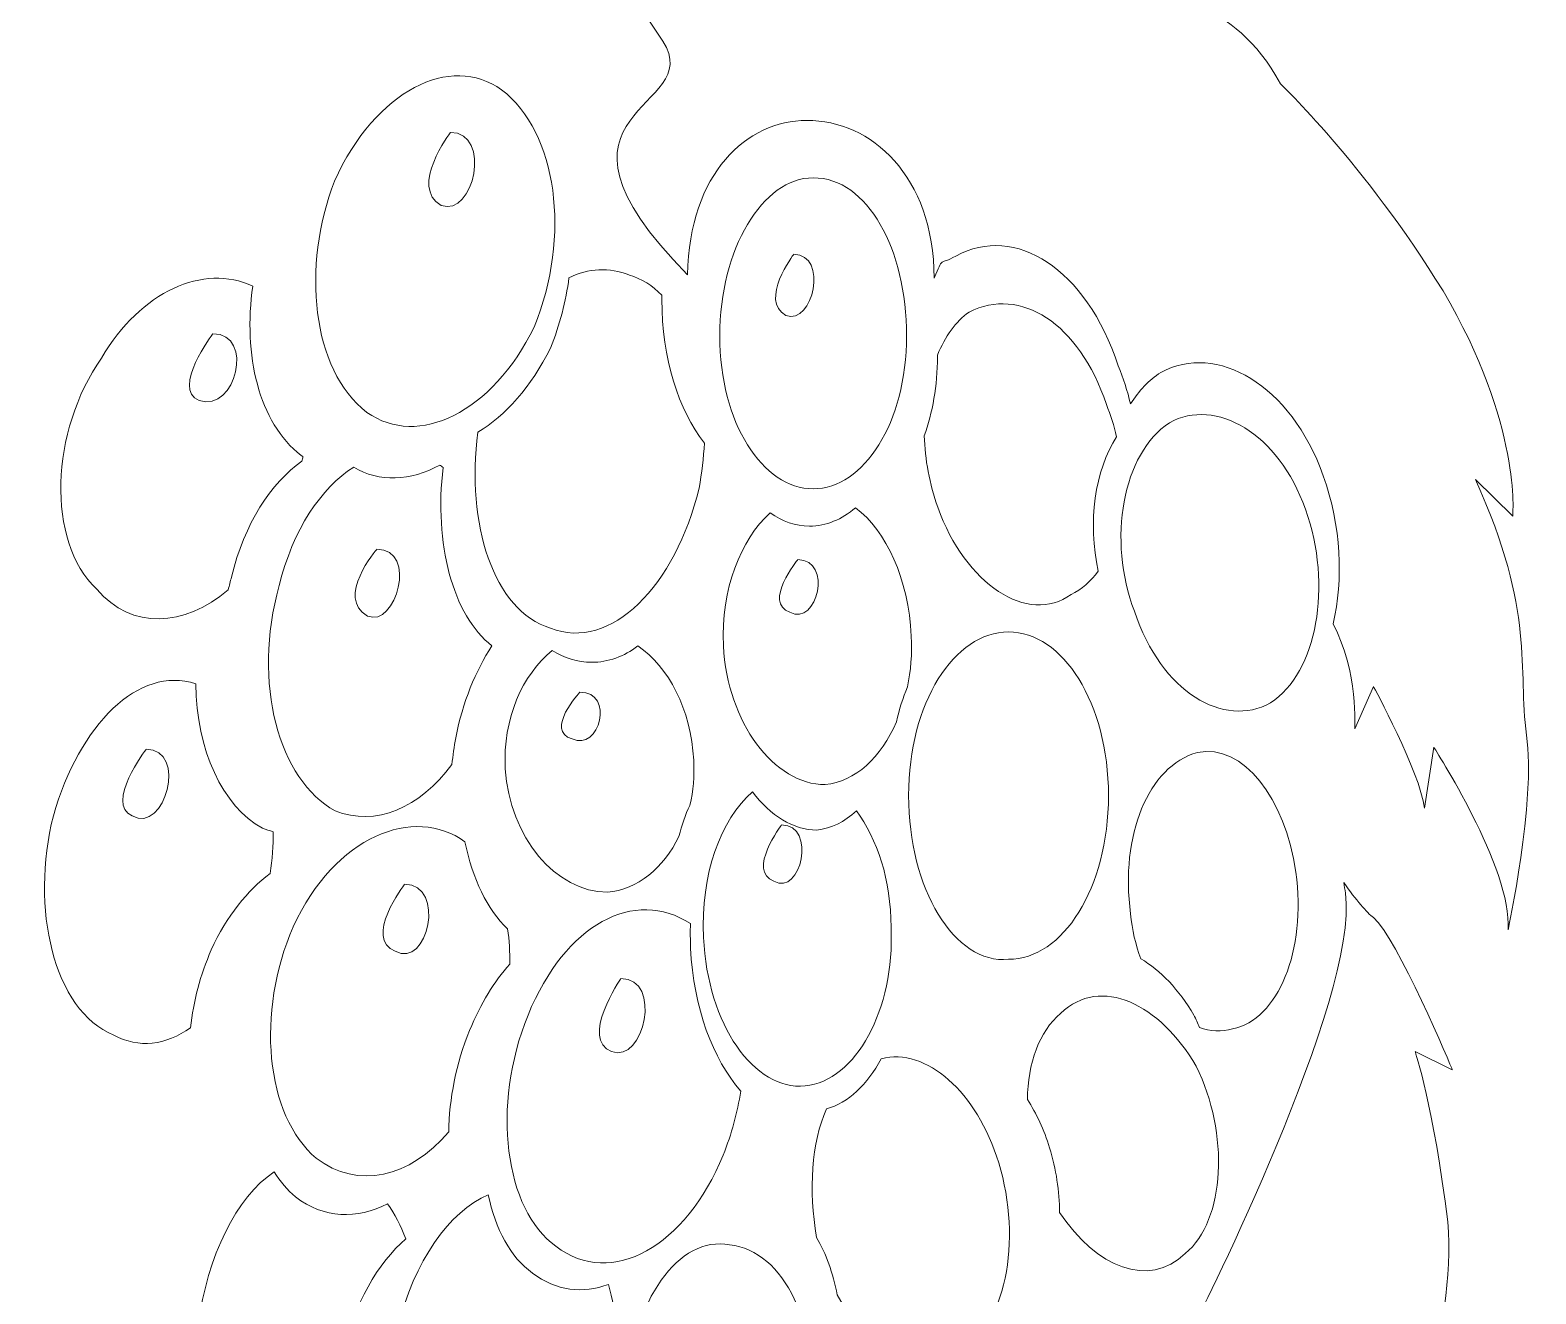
# Model space of a CAD drawing. Header units: millimetres. Extents: x -98 to 307, y -584 to 79.
# Drawn here: x -56.67 to -42.7, y -40.5 to -28.78 of the extents above; entities that cross this region are included whole.
import ezdxf

# ---------------------------------------------------------------- set-up
doc = ezdxf.new("R2010")
doc.units = ezdxf.units.MM
doc.header["$MEASUREMENT"] = 0
doc.layers.add('layer 1', color=7, linetype='Continuous')

msp = doc.modelspace()

# ---------------------------------------------------------------- linework, layer by layer
at = {"layer": 'layer 1', "color": 250, "lineweight": 9}
for points, knots in [([(-48.3022, -27.6376), (-48.6036, -27.4679), (-49.2931, -27.2986), (-49.6809, -27.5245), (-49.6809, -27.5245), (-50.1117, -27.8069), (-51.0596, -28.4845), (-51.0596, -28.4845), (-51.0596, -28.4845), (-51.0596, -28.4845), (-50.8009, -28.8796), (-50.8009, -28.8796), (-50.8009, -28.8796), (-50.3777, -29.5266), (-52.1192, -29.4832), (-50.5702, -31.0448), (-50.5702, -31.0448), (-50.5577, -30.1027), (-50.018, -29.6134), (-49.4653, -29.6134), (-49.4653, -29.6134), (-48.8661, -29.6134), (-48.2887, -30.1242), (-48.2833, -31.0755), (-48.2833, -31.0755), (-48.1994, -30.873), (-48.2373, -30.9573), (-48.0828, -30.8726), (-48.0828, -30.8726), (-47.5292, -30.5694), (-46.8767, -30.9857), (-46.575, -31.8891), (-46.575, -31.8891), (-46.5274, -32.0052), (-46.4901, -32.1238), (-46.4618, -32.2423), (-46.4618, -32.2423), (-46.3848, -32.1223), (-46.2906, -32.0227), (-46.181, -31.9512), (-46.181, -31.9512), (-45.664, -31.6688), (-44.9746, -32.0639), (-44.6732, -32.9108), (-44.6732, -32.9108), (-44.5078, -33.3753), (-44.485, -33.8737), (-44.5833, -34.2849), (-44.5833, -34.2849), (-44.3471, -34.7217), (-44.3812, -35.2591), (-44.3812, -35.2591), (-44.3812, -35.2591), (-44.3812, -35.2591), (-44.2089, -34.864), (-44.2089, -34.864), (-44.2089, -34.864), (-44.2089, -34.864), (-43.7781, -35.6543), (-43.735, -35.9933), (-43.735, -35.9933), (-43.735, -35.9933), (-43.6489, -35.4284), (-43.6489, -35.4284), (-43.6489, -35.4284), (-43.6489, -35.4284), (-42.9164, -36.5577), (-42.9594, -37.1222), (-42.9594, -37.1222), (-42.9594, -37.1222), (-42.7012, -35.9367), (-42.7872, -35.3157), (-42.7872, -35.3157), (-42.8733, -34.6947), (-42.7012, -34.1864), (-43.2611, -32.9444), (-43.2611, -32.9444), (-43.2611, -32.9444), (-42.9164, -33.2833), (-42.9164, -33.2833), (-42.9164, -33.2833), (-42.9164, -33.2833), (-42.8302, -32.4365), (-43.5625, -31.1944), (-43.5625, -31.1944), (-44.295, -30.0086), (-45.0706, -29.2748), (-45.0706, -29.2748), (-45.0706, -29.2748), (-45.5112, -28.4454), (-46.1904, -28.5425), (-46.2771, -28.2021), (-46.2771, -28.2021), (-46.3632, -28.089), (-47.5697, -27.3552), (-48.0005, -27.6938), (-48.0005, -27.6938), (-48.3022, -27.9762), (-48.3022, -27.6376), (-48.3022, -27.6376)], [0, 0, 0, 0, 0.0384615, 0.0384615, 0.0384615, 0.0384615, 0.0769231, 0.0769231, 0.0769231, 0.0769231, 0.1153846, 0.1153846, 0.1153846, 0.1153846, 0.1538462, 0.1538462, 0.1538462, 0.1538462, 0.1923077, 0.1923077, 0.1923077, 0.1923077, 0.2307692, 0.2307692, 0.2307692, 0.2307692, 0.2692308, 0.2692308, 0.2692308, 0.2692308, 0.3076923, 0.3076923, 0.3076923, 0.3076923, 0.3461538, 0.3461538, 0.3461538, 0.3461538, 0.3846154, 0.3846154, 0.3846154, 0.3846154, 0.4230769, 0.4230769, 0.4230769, 0.4230769, 0.4615385, 0.4615385, 0.4615385, 0.4615385, 0.5, 0.5, 0.5, 0.5, 0.5384615, 0.5384615, 0.5384615, 0.5384615, 0.5769231, 0.5769231, 0.5769231, 0.5769231, 0.6153846, 0.6153846, 0.6153846, 0.6153846, 0.6538462, 0.6538462, 0.6538462, 0.6538462, 0.6923077, 0.6923077, 0.6923077, 0.6923077, 0.7307692, 0.7307692, 0.7307692, 0.7307692, 0.7692308, 0.7692308, 0.7692308, 0.7692308, 0.8076923, 0.8076923, 0.8076923, 0.8076923, 0.8461538, 0.8461538, 0.8461538, 0.8461538, 0.8846154, 0.8846154, 0.8846154, 0.8846154, 0.9230769, 0.9230769, 0.9230769, 0.9230769, 1, 1, 1, 1]), ([(-53.5457, -32.3215), (-54.0627, -31.9264), (-54.1488, -30.9664), (-53.8471, -30.1761), (-53.8471, -30.1761), (-53.4593, -29.3292), (-52.7701, -28.9906), (-52.2962, -29.3292), (-52.2962, -29.3292), (-51.7792, -29.7243), (-51.6498, -30.6843), (-51.9945, -31.5312), (-51.9945, -31.5312), (-52.3823, -32.3215), (-53.0715, -32.6601), (-53.5457, -32.3215)], [0, 0, 0, 0, 0.2, 0.2, 0.2, 0.2, 0.4, 0.4, 0.4, 0.4, 0.6, 0.6, 0.6, 0.6, 1, 1, 1, 1]), ([(-52.7701, -29.7243), (-52.3823, -29.7243), (-52.5546, -30.5147), (-52.8562, -30.4019), (-52.8562, -30.4019), (-53.1579, -30.2326), (-52.7701, -29.7243), (-52.7701, -29.7243)], [0, 0, 0, 0, 0.3333333, 0.3333333, 0.3333333, 0.3333333, 1, 1, 1, 1]), ([(-49.4055, -33.0312), (-49.875, -33.0312), (-50.2721, -32.4164), (-50.2721, -31.6122), (-50.2721, -31.6122), (-50.2721, -30.808), (-49.875, -30.1458), (-49.4055, -30.1458), (-49.4055, -30.1458), (-48.9004, -30.1458), (-48.5393, -30.808), (-48.5393, -31.6122), (-48.5393, -31.6122), (-48.5393, -32.4164), (-48.9365, -33.0312), (-49.4055, -33.0312)], [0, 0, 0, 0, 0.2, 0.2, 0.2, 0.2, 0.4, 0.4, 0.4, 0.4, 0.6, 0.6, 0.6, 0.6, 1, 1, 1, 1]), ([(-49.5861, -30.8554), (-49.2613, -30.8554), (-49.4055, -31.5177), (-49.6584, -31.4228), (-49.6584, -31.4228), (-49.911, -31.2809), (-49.5861, -30.8554), (-49.5861, -30.8554)], [0, 0, 0, 0, 0.3333333, 0.3333333, 0.3333333, 0.3333333, 1, 1, 1, 1]), ([(-56.0508, -33.9635), (-56.5247, -33.5117), (-56.4817, -32.4956), (-56.0078, -31.818), (-56.0078, -31.818), (-55.6429, -31.1962), (-55.0616, -30.9394), (-54.6044, -31.1495), (-54.6044, -31.1495), (-54.6943, -31.7848), (-54.5511, -32.4186), (-54.1552, -32.7214), (-54.1552, -32.7214), (-54.1552, -32.7214), (-54.1389, -32.7327), (-54.1389, -32.7327), (-54.1389, -32.7327), (-54.1418, -32.7466), (-54.1446, -32.7608), (-54.1478, -32.7751), (-54.1478, -32.7751), (-54.4341, -32.9765), (-54.6828, -33.3534), (-54.8013, -33.8503), (-54.8013, -33.8503), (-54.8126, -33.8894), (-54.8225, -33.9284), (-54.8319, -33.9675), (-54.8319, -33.9675), (-55.2389, -34.313), (-55.7289, -34.3429), (-56.0508, -33.9635)], [0, 0, 0, 0, 0.1111111, 0.1111111, 0.1111111, 0.1111111, 0.2222222, 0.2222222, 0.2222222, 0.2222222, 0.3333333, 0.3333333, 0.3333333, 0.3333333, 0.4444444, 0.4444444, 0.4444444, 0.4444444, 0.5555556, 0.5555556, 0.5555556, 0.5555556, 0.6666667, 0.6666667, 0.6666667, 0.6666667, 0.7777778, 0.7777778, 0.7777778, 0.7777778, 1, 1, 1, 1]), ([(-51.8432, -34.3225), (-52.3704, -34.163), (-52.6304, -33.353), (-52.5154, -32.5051), (-52.5154, -32.5051), (-52.2612, -32.354), (-52.0205, -32.0869), (-51.8432, -31.7253), (-51.8432, -31.7253), (-51.7562, -31.5111), (-51.6993, -31.2897), (-51.6713, -31.0722), (-51.6713, -31.0722), (-51.4904, -30.9853), (-51.2983, -30.9722), (-51.1106, -31.0477), (-51.1106, -31.0477), (-50.9976, -31.082), (-50.8963, -31.1466), (-50.809, -31.2349), (-50.809, -31.2349), (-50.8093, -31.2477), (-50.8093, -31.2608), (-50.8093, -31.2736), (-50.8093, -31.2736), (-50.8093, -31.8238), (-50.6534, -32.3), (-50.4151, -32.6061), (-50.4151, -32.6061), (-50.4215, -32.7437), (-50.4379, -32.8838), (-50.4646, -33.0239), (-50.4646, -33.0239), (-50.6798, -33.9273), (-51.2832, -34.5484), (-51.8432, -34.3225)], [0, 0, 0, 0, 0.1, 0.1, 0.1, 0.1, 0.2, 0.2, 0.2, 0.2, 0.3, 0.3, 0.3, 0.3, 0.4, 0.4, 0.4, 0.4, 0.5, 0.5, 0.5, 0.5, 0.6, 0.6, 0.6, 0.6, 0.7, 0.7, 0.7, 0.7, 0.8, 0.8, 0.8, 0.8, 1, 1, 1, 1]), ([(-47.0132, -34.0127), (-47.4132, -34.2988), (-47.9954, -33.9175), (-48.2499, -33.2023), (-48.2499, -33.2023), (-48.3276, -32.9845), (-48.3681, -32.7572), (-48.3752, -32.539), (-48.3752, -32.539), (-48.2981, -32.3266), (-48.2531, -32.0767), (-48.2531, -31.8056), (-48.2531, -31.8056), (-48.2531, -31.8056), (-48.2534, -31.7899), (-48.2534, -31.7899), (-48.2534, -31.7899), (-48.1823, -31.6188), (-48.0831, -31.4798), (-47.9591, -31.3911), (-47.9591, -31.3911), (-47.4862, -31.1528), (-46.9402, -31.4863), (-46.6858, -32.2493), (-46.6858, -32.2493), (-46.6456, -32.3474), (-46.6142, -32.4474), (-46.5904, -32.5474), (-46.5904, -32.5474), (-46.7928, -32.8612), (-46.8599, -33.3399), (-46.761, -33.7949), (-46.761, -33.7949), (-46.8301, -33.8883), (-46.9145, -33.9631), (-47.0132, -34.0127)], [0, 0, 0, 0, 0.1, 0.1, 0.1, 0.1, 0.2, 0.2, 0.2, 0.2, 0.3, 0.3, 0.3, 0.3, 0.4, 0.4, 0.4, 0.4, 0.5, 0.5, 0.5, 0.5, 0.6, 0.6, 0.6, 0.6, 0.7, 0.7, 0.7, 0.7, 0.8, 0.8, 0.8, 0.8, 1, 1, 1, 1]), ([(-54.9735, -31.5921), (-54.5861, -31.5921), (-54.7583, -32.3259), (-55.1031, -32.2132), (-55.1031, -32.2132), (-55.3613, -32.1004), (-54.9735, -31.5921), (-54.9735, -31.5921)], [0, 0, 0, 0, 0.3333333, 0.3333333, 0.3333333, 0.3333333, 1, 1, 1, 1]), ([(-45.1635, -35.0176), (-45.5963, -35.254), (-46.1736, -34.9231), (-46.4262, -34.1667), (-46.4262, -34.1667), (-46.6784, -33.5048), (-46.5341, -32.7014), (-46.1013, -32.4178), (-46.1013, -32.4178), (-45.6686, -32.1814), (-45.0912, -32.5124), (-44.8387, -33.2213), (-44.8387, -33.2213), (-44.5865, -33.9303), (-44.7307, -34.7341), (-45.1635, -35.0176)], [0, 0, 0, 0, 0.2, 0.2, 0.2, 0.2, 0.4, 0.4, 0.4, 0.4, 0.6, 0.6, 0.6, 0.6, 1, 1, 1, 1]), ([(-53.8413, -36.0181), (-54.3583, -35.7357), (-54.6166, -34.8326), (-54.3583, -33.9292), (-54.3583, -33.9292), (-54.2346, -33.411), (-53.9695, -33.0232), (-53.6681, -32.8291), (-53.6681, -32.8291), (-53.4298, -32.975), (-53.1431, -32.9597), (-52.8694, -32.8101), (-52.8694, -32.8101), (-52.8592, -32.8174), (-52.8489, -32.8247), (-52.8385, -32.8323), (-52.8385, -32.8323), (-52.9233, -33.5344), (-52.7518, -34.2028), (-52.3852, -34.4889), (-52.3852, -34.4889), (-52.5378, -34.7188), (-52.658, -35.0107), (-52.721, -35.3405), (-52.721, -35.3405), (-52.7368, -35.4233), (-52.7486, -35.5058), (-52.7567, -35.5879), (-52.7567, -35.5879), (-53.0535, -35.9918), (-53.4667, -36.1691), (-53.8413, -36.0181)], [0, 0, 0, 0, 0.1111111, 0.1111111, 0.1111111, 0.1111111, 0.2222222, 0.2222222, 0.2222222, 0.2222222, 0.3333333, 0.3333333, 0.3333333, 0.3333333, 0.4444444, 0.4444444, 0.4444444, 0.4444444, 0.5555556, 0.5555556, 0.5555556, 0.5555556, 0.6666667, 0.6666667, 0.6666667, 0.6666667, 0.7777778, 0.7777778, 0.7777778, 0.7777778, 1, 1, 1, 1]), ([(-49.2944, -35.7754), (-49.7666, -35.7754), (-50.2023, -35.1978), (-50.2386, -34.4871), (-50.2386, -34.4871), (-50.2637, -33.9624), (-50.0784, -33.5019), (-49.8046, -33.2549), (-49.8046, -33.2549), (-49.6928, -33.3333), (-49.569, -33.3767), (-49.4396, -33.3767), (-49.4396, -33.3767), (-49.2857, -33.3767), (-49.1395, -33.3154), (-49.0123, -33.2063), (-49.0123, -33.2063), (-48.7276, -33.422), (-48.5214, -33.866), (-48.4956, -34.3984), (-48.4956, -34.3984), (-48.4873, -34.5622), (-48.5001, -34.7213), (-48.5307, -34.8694), (-48.5307, -34.8694), (-48.5734, -34.9683), (-48.6077, -35.0767), (-48.6319, -35.1927), (-48.6319, -35.1927), (-48.7749, -35.5215), (-49.0155, -35.7492), (-49.2944, -35.7754)], [0, 0, 0, 0, 0.1111111, 0.1111111, 0.1111111, 0.1111111, 0.2222222, 0.2222222, 0.2222222, 0.2222222, 0.3333333, 0.3333333, 0.3333333, 0.3333333, 0.4444444, 0.4444444, 0.4444444, 0.4444444, 0.5555556, 0.5555556, 0.5555556, 0.5555556, 0.6666667, 0.6666667, 0.6666667, 0.6666667, 0.7777778, 0.7777778, 0.7777778, 0.7777778, 1, 1, 1, 1]), ([(-53.4535, -33.5906), (-53.0657, -33.5906), (-53.281, -34.3243), (-53.5396, -34.2116), (-53.5396, -34.2116), (-53.8413, -34.0423), (-53.4535, -33.5906), (-53.4535, -33.5906)], [0, 0, 0, 0, 0.3333333, 0.3333333, 0.3333333, 0.3333333, 1, 1, 1, 1]), ([(-49.5485, -33.6876), (-49.2218, -33.6876), (-49.367, -34.3094), (-49.6212, -34.1762), (-49.6212, -34.1762), (-49.8753, -34.0875), (-49.5485, -33.6876), (-49.5485, -33.6876)], [0, 0, 0, 0, 0.3333333, 0.3333333, 0.3333333, 0.3333333, 1, 1, 1, 1]), ([(-47.5932, -37.3958), (-48.0953, -37.4466), (-48.5204, -36.7376), (-48.5204, -35.8772), (-48.5204, -35.8772), (-48.5204, -35.0169), (-48.0953, -34.3586), (-47.5932, -34.3586), (-47.5932, -34.3586), (-47.091, -34.3586), (-46.6662, -35.0169), (-46.6662, -35.8772), (-46.6662, -35.8772), (-46.6662, -36.7376), (-47.091, -37.3958), (-47.5932, -37.3958)], [0, 0, 0, 0, 0.2, 0.2, 0.2, 0.2, 0.4, 0.4, 0.4, 0.4, 0.6, 0.6, 0.6, 0.6, 1, 1, 1, 1]), ([(-51.315, -36.7734), (-51.7886, -36.7734), (-52.2255, -36.26), (-52.2619, -35.628), (-52.2619, -35.628), (-52.2872, -35.161), (-52.1012, -34.752), (-51.8265, -34.5323), (-51.8265, -34.5323), (-51.7143, -34.602), (-51.5904, -34.6407), (-51.4606, -34.6407), (-51.4606, -34.6407), (-51.3063, -34.6407), (-51.1595, -34.5859), (-51.0319, -34.4889), (-51.0319, -34.4889), (-50.7463, -34.6808), (-50.5394, -35.0756), (-50.5137, -35.5488), (-50.5137, -35.5488), (-50.5053, -35.6944), (-50.5185, -35.836), (-50.549, -35.9677), (-50.549, -35.9677), (-50.5917, -36.0557), (-50.6262, -36.152), (-50.6505, -36.2552), (-50.6505, -36.2552), (-50.7938, -36.5475), (-51.0352, -36.75), (-51.315, -36.7734)], [0, 0, 0, 0, 0.1111111, 0.1111111, 0.1111111, 0.1111111, 0.2222222, 0.2222222, 0.2222222, 0.2222222, 0.3333333, 0.3333333, 0.3333333, 0.3333333, 0.4444444, 0.4444444, 0.4444444, 0.4444444, 0.5555556, 0.5555556, 0.5555556, 0.5555556, 0.6666667, 0.6666667, 0.6666667, 0.6666667, 0.7777778, 0.7777778, 0.7777778, 0.7777778, 1, 1, 1, 1]), ([(-55.8944, -38.0986), (-56.4544, -37.8727), (-56.67, -36.9131), (-56.4544, -36.0662), (-56.4544, -36.0662), (-56.2115, -35.2172), (-55.664, -34.6673), (-55.1339, -34.8392), (-55.1339, -34.8392), (-55.1252, -35.4529), (-54.8872, -35.9765), (-54.5154, -36.1794), (-54.5154, -36.1794), (-54.482, -36.1929), (-54.4482, -36.2034), (-54.4142, -36.2118), (-54.4142, -36.2118), (-54.4135, -36.3395), (-54.4232, -36.4698), (-54.4437, -36.6001), (-54.4437, -36.6001), (-54.6526, -36.7559), (-54.8451, -36.9927), (-54.9897, -37.3083), (-54.9897, -37.3083), (-55.0908, -37.5407), (-55.1548, -37.7874), (-55.1828, -38.0304), (-55.1828, -38.0304), (-55.4112, -38.1927), (-55.6614, -38.2259), (-55.8944, -38.0986)], [0, 0, 0, 0, 0.1111111, 0.1111111, 0.1111111, 0.1111111, 0.2222222, 0.2222222, 0.2222222, 0.2222222, 0.3333333, 0.3333333, 0.3333333, 0.3333333, 0.4444444, 0.4444444, 0.4444444, 0.4444444, 0.5555556, 0.5555556, 0.5555556, 0.5555556, 0.6666667, 0.6666667, 0.6666667, 0.6666667, 0.7777778, 0.7777778, 0.7777778, 0.7777778, 1, 1, 1, 1]), ([(-51.5698, -34.9169), (-51.2421, -34.9169), (-51.3879, -35.47), (-51.6428, -35.3514), (-51.6428, -35.3514), (-51.8979, -35.2723), (-51.5698, -34.9169), (-51.5698, -34.9169)], [0, 0, 0, 0, 0.3333333, 0.3333333, 0.3333333, 0.3333333, 1, 1, 1, 1]), ([(-55.5927, -35.4452), (-55.2049, -35.4452), (-55.4205, -36.2355), (-55.7218, -36.0662), (-55.7218, -36.0662), (-55.9805, -35.9535), (-55.5927, -35.4452), (-55.5927, -35.4452)], [0, 0, 0, 0, 0.3333333, 0.3333333, 0.3333333, 0.3333333, 1, 1, 1, 1]), ([(-45.515, -38.0413), (-45.6175, -38.0723), (-45.7216, -38.0658), (-45.8222, -38.0285), (-45.8222, -38.0285), (-45.8379, -37.9895), (-45.8552, -37.9508), (-45.8739, -37.9132), (-45.8739, -37.9132), (-46.0124, -37.6775), (-46.1859, -37.4958), (-46.3671, -37.3904), (-46.3671, -37.3904), (-46.414, -37.2627), (-46.447, -37.1215), (-46.4612, -36.9726), (-46.4612, -36.9726), (-46.5592, -36.2458), (-46.298, -35.6043), (-45.8411, -35.4762), (-45.8411, -35.4762), (-45.4171, -35.3905), (-45.0256, -35.9035), (-44.9276, -36.5876), (-44.9276, -36.5876), (-44.8297, -37.3145), (-45.0909, -37.9559), (-45.515, -38.0413)], [0, 0, 0, 0, 0.125, 0.125, 0.125, 0.125, 0.25, 0.25, 0.25, 0.25, 0.375, 0.375, 0.375, 0.375, 0.5, 0.5, 0.5, 0.5, 0.625, 0.625, 0.625, 0.625, 0.75, 0.75, 0.75, 0.75, 1, 1, 1, 1]), ([(-49.4807, -38.5707), (-49.9517, -38.6182), (-50.3865, -38.0008), (-50.4227, -37.1937), (-50.4227, -37.1937), (-50.4491, -36.6081), (-50.2657, -36.0976), (-49.9694, -35.8433), (-49.9694, -35.8433), (-49.8023, -36.0626), (-49.591, -36.1965), (-49.3718, -36.1965), (-49.3718, -36.1965), (-49.2385, -36.183), (-49.1142, -36.1202), (-49.0046, -36.0195), (-49.0046, -36.0195), (-48.8118, -36.2775), (-48.6833, -36.6599), (-48.6833, -37.0988), (-48.6833, -37.0988), (-48.647, -37.8585), (-49.0094, -38.5233), (-49.4807, -38.5707)], [0, 0, 0, 0, 0.1428571, 0.1428571, 0.1428571, 0.1428571, 0.2857143, 0.2857143, 0.2857143, 0.2857143, 0.4285714, 0.4285714, 0.4285714, 0.4285714, 0.5714286, 0.5714286, 0.5714286, 0.5714286, 0.7142857, 0.7142857, 0.7142857, 0.7142857, 1, 1, 1, 1]), ([(-54.0148, -39.2407), (-54.4887, -38.8451), (-54.5748, -37.8855), (-54.2301, -37.0952), (-54.2301, -37.0952), (-53.8423, -36.2483), (-53.11, -35.9663), (-52.6361, -36.3045), (-52.6361, -36.3045), (-52.5674, -36.6479), (-52.4283, -36.9368), (-52.24, -37.112), (-52.24, -37.112), (-52.2249, -37.2182), (-52.2181, -37.3291), (-52.22, -37.4422), (-52.22, -37.4422), (-52.363, -37.5994), (-52.4913, -37.8049), (-52.5928, -38.0548), (-52.5928, -38.0548), (-52.7194, -38.3657), (-52.782, -38.6915), (-52.7871, -38.9966), (-52.7871, -38.9966), (-53.1499, -39.4224), (-53.6299, -39.5347), (-54.0148, -39.2407)], [0, 0, 0, 0, 0.125, 0.125, 0.125, 0.125, 0.25, 0.25, 0.25, 0.25, 0.375, 0.375, 0.375, 0.375, 0.5, 0.5, 0.5, 0.5, 0.625, 0.625, 0.625, 0.625, 0.75, 0.75, 0.75, 0.75, 1, 1, 1, 1]), ([(-49.698, -36.1491), (-49.3718, -36.1491), (-49.5167, -36.8139), (-49.7705, -36.6712), (-49.7705, -36.6712), (-50.024, -36.5763), (-49.698, -36.1491), (-49.698, -36.1491)], [0, 0, 0, 0, 0.3333333, 0.3333333, 0.3333333, 0.3333333, 1, 1, 1, 1]), ([(-53.1961, -36.7), (-52.8083, -36.7), (-52.9806, -37.4903), (-53.2823, -37.321), (-53.2823, -37.321), (-53.5839, -37.2079), (-53.1961, -36.7), (-53.1961, -36.7)], [0, 0, 0, 0, 0.3333333, 0.3333333, 0.3333333, 0.3333333, 1, 1, 1, 1]), ([(-51.7921, -40.058), (-52.266, -39.7194), (-52.3952, -38.7598), (-52.0505, -37.9129), (-52.0505, -37.9129), (-51.706, -37.0667), (-51.0609, -36.7278), (-50.5439, -37.0649), (-50.5439, -37.0649), (-50.5465, -37.1393), (-50.5461, -37.2149), (-50.5426, -37.2919), (-50.5426, -37.2919), (-50.5176, -37.8454), (-50.335, -38.3241), (-50.0777, -38.6189), (-50.0777, -38.6189), (-50.1079, -38.8167), (-50.1618, -39.017), (-50.2409, -39.2115), (-50.2409, -39.2115), (-50.5856, -40.058), (-51.2751, -40.4535), (-51.7921, -40.058)], [0, 0, 0, 0, 0.1428571, 0.1428571, 0.1428571, 0.1428571, 0.2857143, 0.2857143, 0.2857143, 0.2857143, 0.4285714, 0.4285714, 0.4285714, 0.4285714, 0.5714286, 0.5714286, 0.5714286, 0.5714286, 0.7142857, 0.7142857, 0.7142857, 0.7142857, 1, 1, 1, 1]), ([(-48.0371, -44.219), (-48.0371, -44.219), (-48.0266, -44.2748), (-48.0266, -44.2748), (-48.0266, -44.2748), (-47.562, -44.223), (-47.0581, -44.7061), (-46.8371, -45.4782), (-46.8371, -45.4782), (-46.7407, -45.8157), (-46.7163, -46.1529), (-46.7504, -46.4583), (-46.7504, -46.4583), (-46.7198, -46.4123), (-46.6909, -46.3678), (-46.6649, -46.3251), (-46.6649, -46.3251), (-46.3201, -45.7041), (-45.8462, -45.0265), (-45.8462, -45.0265), (-45.8462, -45.0265), (-45.8462, -45.0265), (-45.8032, -45.4217), (-45.8032, -45.4217), (-45.8032, -45.4217), (-45.8032, -45.4217), (-45.1137, -44.3489), (-45.1137, -43.7845), (-45.1137, -43.7845), (-45.1137, -43.7845), (-44.8984, -44.3489), (-44.8984, -44.3489), (-44.8984, -44.3489), (-44.8984, -44.3489), (-44.1228, -42.881), (-44.0798, -41.6955), (-44.0798, -41.6955), (-44.0798, -41.6955), (-43.9503, -42.0907), (-43.9503, -42.0907), (-43.9503, -42.0907), (-43.9503, -42.0907), (-43.4333, -40.8487), (-43.5195, -39.8325), (-43.5195, -39.8325), (-43.6489, -38.7598), (-43.8211, -38.2515), (-43.8211, -38.2515), (-43.8211, -38.2515), (-43.8211, -38.2515), (-43.4764, -38.4208), (-43.4764, -38.4208), (-43.4764, -38.4208), (-43.4764, -38.4208), (-43.9937, -37.1787), (-44.2089, -37.0094), (-44.2089, -37.0094), (-44.2691, -36.9624), (-44.3693, -36.8449), (-44.4837, -36.684), (-44.4837, -36.684), (-44.4776, -36.7168), (-44.4724, -36.75), (-44.4675, -36.7836), (-44.4675, -36.7836), (-44.3381, -37.7432), (-45.8337, -40.7253), (-45.8462, -40.7356), (-45.8462, -40.7356), (-45.9869, -40.8698), (-46.1467, -40.934), (-46.3128, -40.9377), (-46.3128, -40.9377), (-46.1595, -41.1701), (-46.04, -41.4693), (-45.9754, -41.8083), (-45.9754, -41.8083), (-45.8032, -42.7683), (-46.1479, -43.6152), (-46.7079, -43.8406), (-46.7079, -43.8406), (-47.1337, -43.9268), (-47.5591, -43.5885), (-47.8145, -43.0248), (-47.8145, -43.0248), (-47.775, -43.4878), (-47.8576, -43.9165), (-48.0371, -44.219)], [0, 0, 0, 0, 0.0434783, 0.0434783, 0.0434783, 0.0434783, 0.0869565, 0.0869565, 0.0869565, 0.0869565, 0.1304348, 0.1304348, 0.1304348, 0.1304348, 0.173913, 0.173913, 0.173913, 0.173913, 0.2173913, 0.2173913, 0.2173913, 0.2173913, 0.2608696, 0.2608696, 0.2608696, 0.2608696, 0.3043478, 0.3043478, 0.3043478, 0.3043478, 0.3478261, 0.3478261, 0.3478261, 0.3478261, 0.3913043, 0.3913043, 0.3913043, 0.3913043, 0.4347826, 0.4347826, 0.4347826, 0.4347826, 0.4782609, 0.4782609, 0.4782609, 0.4782609, 0.5217391, 0.5217391, 0.5217391, 0.5217391, 0.5652174, 0.5652174, 0.5652174, 0.5652174, 0.6086957, 0.6086957, 0.6086957, 0.6086957, 0.6521739, 0.6521739, 0.6521739, 0.6521739, 0.6956522, 0.6956522, 0.6956522, 0.6956522, 0.7391304, 0.7391304, 0.7391304, 0.7391304, 0.7826087, 0.7826087, 0.7826087, 0.7826087, 0.826087, 0.826087, 0.826087, 0.826087, 0.8695652, 0.8695652, 0.8695652, 0.8695652, 0.9130435, 0.9130435, 0.9130435, 0.9130435, 1, 1, 1, 1]), ([(-51.1887, -37.5739), (-50.8009, -37.5739), (-50.9734, -38.3646), (-51.2751, -38.2515), (-51.2751, -38.2515), (-51.5765, -38.1387), (-51.1887, -37.5739), (-51.1887, -37.5739)], [0, 0, 0, 0, 0.3333333, 0.3333333, 0.3333333, 0.3333333, 1, 1, 1, 1]), ([(-45.9536, -40.1258), (-46.2954, -40.4513), (-46.779, -40.2565), (-47.1193, -39.7449), (-47.1193, -39.7449), (-47.1212, -39.5479), (-47.1517, -39.3428), (-47.2121, -39.1454), (-47.2121, -39.1454), (-47.2635, -38.9765), (-47.3345, -38.8251), (-47.4184, -38.6963), (-47.4184, -38.6963), (-47.4135, -38.3613), (-47.311, -38.065), (-47.1099, -37.8976), (-47.1099, -37.8976), (-46.7359, -37.5407), (-46.1917, -37.8082), (-45.8517, -38.3876), (-45.8517, -38.3876), (-45.5455, -39.0115), (-45.5796, -39.8139), (-45.9536, -40.1258)], [0, 0, 0, 0, 0.1428571, 0.1428571, 0.1428571, 0.1428571, 0.2857143, 0.2857143, 0.2857143, 0.2857143, 0.4285714, 0.4285714, 0.4285714, 0.4285714, 0.5714286, 0.5714286, 0.5714286, 0.5714286, 0.7142857, 0.7142857, 0.7142857, 0.7142857, 1, 1, 1, 1]), ([(-48.0889, -41.0647), (-48.4549, -41.2643), (-48.8963, -41.0333), (-49.1832, -40.509), (-49.1832, -40.509), (-49.2214, -40.3065), (-49.2867, -40.124), (-49.3744, -39.9752), (-49.3744, -39.9752), (-49.4502, -39.5362), (-49.42, -39.0984), (-49.2831, -38.7838), (-49.2831, -38.7838), (-49.0801, -38.7276), (-48.9024, -38.5576), (-48.7742, -38.3186), (-48.7742, -38.3186), (-48.3585, -38.2088), (-47.8852, -38.6262), (-47.6847, -39.2826), (-47.6847, -39.2826), (-47.4643, -40.0051), (-47.6111, -40.8239), (-48.0889, -41.0647)], [0, 0, 0, 0, 0.1428571, 0.1428571, 0.1428571, 0.1428571, 0.2857143, 0.2857143, 0.2857143, 0.2857143, 0.4285714, 0.4285714, 0.4285714, 0.4285714, 0.5714286, 0.5714286, 0.5714286, 0.5714286, 0.7142857, 0.7142857, 0.7142857, 0.7142857, 1, 1, 1, 1]), ([(-54.2506, -42.6486), (-54.8106, -42.5355), (-55.1984, -41.7452), (-55.1123, -40.7855), (-55.1123, -40.7855), (-55.0217, -40.1518), (-54.7612, -39.6015), (-54.4058, -39.3684), (-54.4058, -39.3684), (-54.3496, -39.4581), (-54.2837, -39.5362), (-54.2076, -39.5997), (-54.2076, -39.5997), (-53.9448, -39.8007), (-53.6373, -39.8121), (-53.3536, -39.6632), (-53.3536, -39.6632), (-53.2881, -39.7588), (-53.2312, -39.8682), (-53.184, -39.9894), (-53.184, -39.9894), (-53.443, -40.2112), (-53.6634, -40.5925), (-53.7768, -41.0676), (-53.7768, -41.0676), (-53.9033, -41.5992), (-53.8661, -42.1308), (-53.7, -42.5242), (-53.7, -42.5242), (-53.8664, -42.638), (-54.0537, -42.6855), (-54.2506, -42.6486)], [0, 0, 0, 0, 0.1111111, 0.1111111, 0.1111111, 0.1111111, 0.2222222, 0.2222222, 0.2222222, 0.2222222, 0.3333333, 0.3333333, 0.3333333, 0.3333333, 0.4444444, 0.4444444, 0.4444444, 0.4444444, 0.5555556, 0.5555556, 0.5555556, 0.5555556, 0.6666667, 0.6666667, 0.6666667, 0.6666667, 0.7777778, 0.7777778, 0.7777778, 0.7777778, 1, 1, 1, 1]), ([(-52.6551, -42.8475), (-53.2154, -42.6216), (-53.4738, -41.7185), (-53.2585, -40.8151), (-53.2585, -40.8151), (-53.1107, -40.1948), (-52.7797, -39.7343), (-52.4196, -39.5796), (-52.4196, -39.5796), (-52.3541, -39.8985), (-52.2136, -40.1605), (-52.009, -40.3068), (-52.009, -40.3068), (-51.7915, -40.4732), (-51.5434, -40.4995), (-51.3034, -40.4112), (-51.3034, -40.4112), (-51.2684, -40.5425), (-51.2447, -40.683), (-51.2328, -40.8301), (-51.2328, -40.8301), (-51.3295, -41.0705), (-51.3921, -41.3544), (-51.4059, -41.662), (-51.4059, -41.662), (-51.4175, -41.7835), (-51.4204, -41.9043), (-51.4156, -42.0217), (-51.4156, -42.0217), (-51.7012, -42.673), (-52.2233, -43.0361), (-52.6551, -42.8475)], [0, 0, 0, 0, 0.1111111, 0.1111111, 0.1111111, 0.1111111, 0.2222222, 0.2222222, 0.2222222, 0.2222222, 0.3333333, 0.3333333, 0.3333333, 0.3333333, 0.4444444, 0.4444444, 0.4444444, 0.4444444, 0.5555556, 0.5555556, 0.5555556, 0.5555556, 0.6666667, 0.6666667, 0.6666667, 0.6666667, 0.7777778, 0.7777778, 0.7777778, 0.7777778, 1, 1, 1, 1]), ([(-50.3984, -42.9022), (-50.8707, -42.8548), (-51.1977, -42.1407), (-51.1251, -41.3788), (-51.1251, -41.3788), (-51.0884, -40.5699), (-50.6528, -39.9507), (-50.1805, -40.0459), (-50.1805, -40.0459), (-49.6719, -40.0937), (-49.3449, -40.8078), (-49.4174, -41.6171), (-49.4174, -41.6171), (-49.4901, -42.4264), (-49.926, -42.9974), (-50.3984, -42.9022)], [0, 0, 0, 0, 0.2, 0.2, 0.2, 0.2, 0.4, 0.4, 0.4, 0.4, 0.6, 0.6, 0.6, 0.6, 1, 1, 1, 1])]:
    msp.add_open_spline(points, degree=3, knots=knots, dxfattribs=at)

doc.saveas('drawing.dxf')
